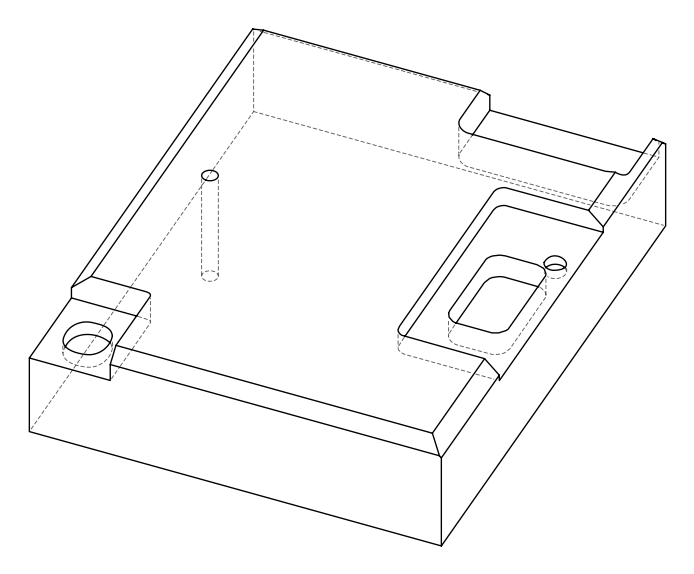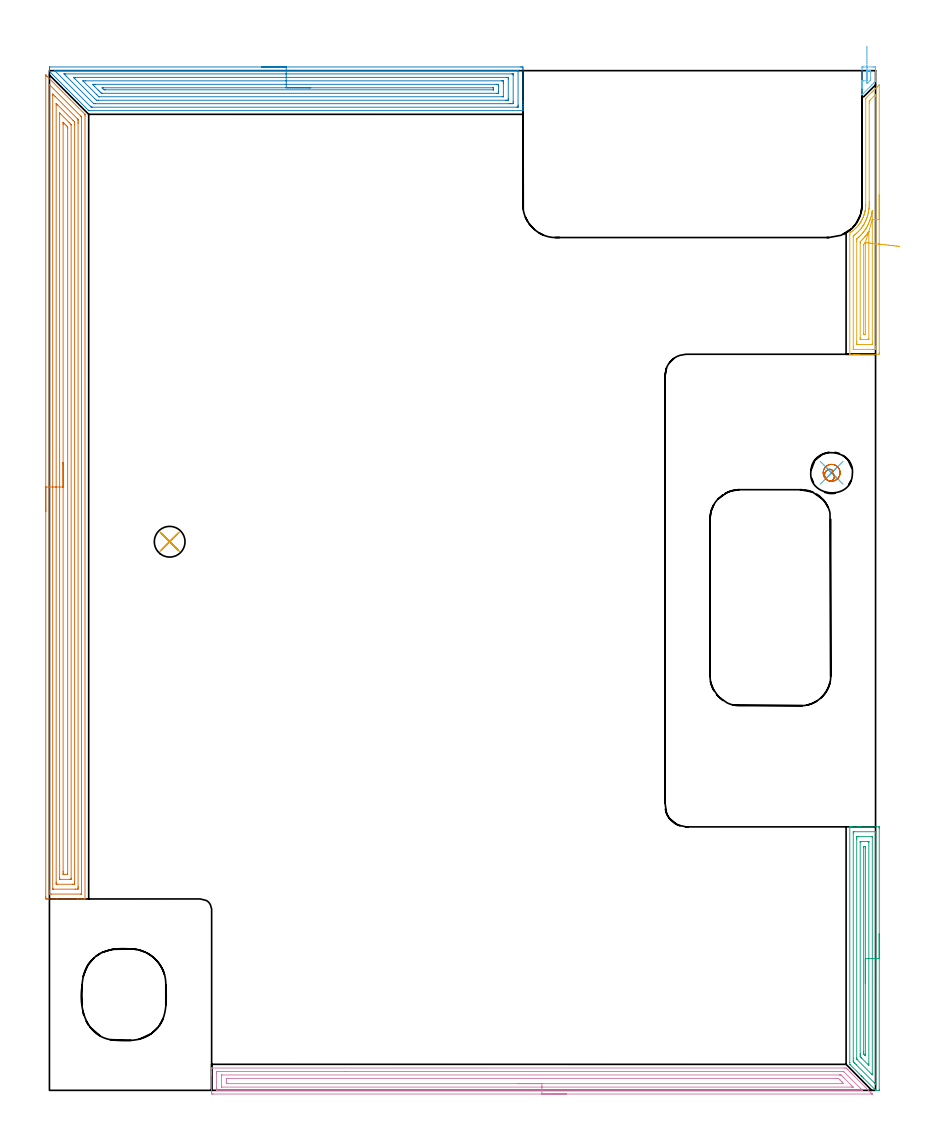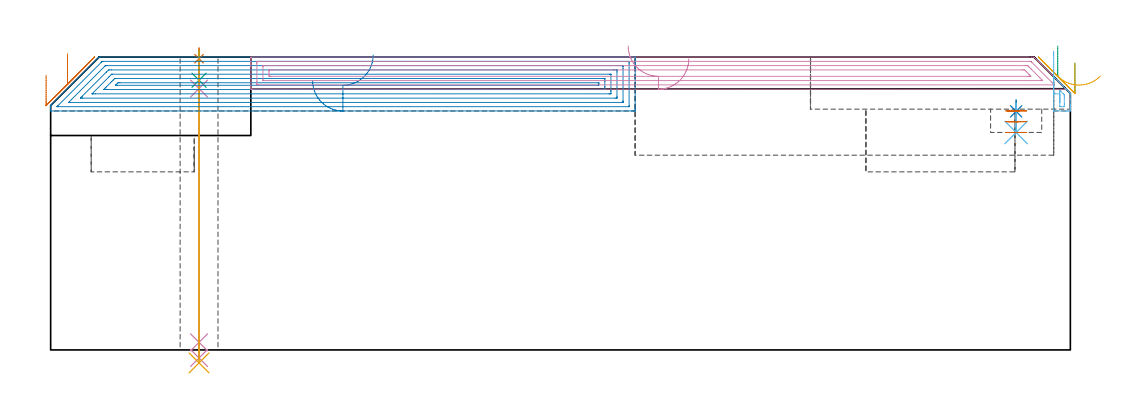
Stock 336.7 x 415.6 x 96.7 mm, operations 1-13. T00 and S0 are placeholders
(PLAN: 18 operations, 9 tool changes, 133.9 min)
(1 SPOT_DRILL | STEP1HOLE | NXT0321_9005460120000 | 0.03 min | 0 mm3)
(2 SPOT_DRILL_1 | STEP1POCKET | NXT0321_9005460120000 | 0.03 min | 1865 mm3)
(3 DRILL_BLIND_HOLE_INTO_CENTER | STEP1HOLE | NXT0301_022 | 0.04 min | 140 mm3)
(4 GUN_DRILL_THROUGH_HOLE | STEP1HOLE | UGT0307_001 | 0.46 min | 1729 mm3)
(5 SPADE_DRILL_TO_ENLARGE_THROUGH_HOLE | STEP1HOLE | UGT0306_003 | 0.41 min | 9962 mm3)
(6 DRILL_BLIND_HOLE_INTO_CENTER_1 | STEP1POCKET | NXT0301_128 | 0.04 min | 821 mm3)
(7 MILL_ROUGH_BLIND_HOLE_CONTOUR | STEP1POCKET | NXT0201_013 | Spiral | 0.44 min | 2892 mm3)
(8 AREA_MILL | FG_CHAMFER_SURFACE | UGT0205_001 | 10.65 min | 31770 mm3)
(9 AREA_MILL_1 | FG_CHAMFER_SURFACE_1 | UGT0205_001 | 4.31 min | 8203 mm3)
(10 AREA_MILL_2 | FG_CHAMFER_SURFACE_2 | UGT0205_001 | 8.7 min | 15072 mm3)
(11 AREA_MILL_3 | FG_CHAMFER_SURFACE_3 | UGT0205_001 | 3.24 min | 8718 mm3)
(12 AREA_MILL_4 | FG_CHAMFER_SURFACE_4 | UGT0205_001 | 0.36 min | 1175 mm3)
(13 AREA_MILL_5 | FG_CHAMFER_SURFACE_5 | UGT0205_001 | 16.04 min | 42573 mm3)
(14 MILL_CORNER_NOTCH_RECTANGULAR | CORNER_NOTCH_RECTANGULAR | NXT0201_009 | Follow Part, ap 2, ae 75% | 29.58 min | 132152 mm3)
(15 MILL_RECTANGULAR_POCKET | POCKET_RECTANGULAR_STRAIGHT | UGT0201_094 | Follow Part, ap 5, ae 75% | 0.71 min | 13075 mm3)
(16 MILL_RECTANGULAR_POCKET_1 | POCKET_RECTANGULAR_STRAIGHT_1 | UGT0201_094 | Follow Part, ap 5, ae 75% | 6.04 min | 159356 mm3)
(17 MILL_SLOT | SLOT_PARTIAL_RECTANGULAR | NXT0201_012 | Follow Part, ap 4, ae 75% | 25.39 min | 206567 mm3)
(18 MILL_SLOT_1 | SLOT_PARTIAL_RECTANGULAR_1 | NXT0201_012 | Follow Part, ap 4, ae 75% | 27.39 min | 298634 mm3)
(TOOL NXT0321_9005460120000 | NC Spot Drill, 142deg, 12mm, Carbide, Uncoated | D12 PA142 FL30 Z2)
(TOOL NXT0301_022 | Carbide Drill 5.1mm [860.1-0510-015A1-MM 2214] | D5.1 PA140 FL28 Z2)
(TOOL UGT0307_001 | Gun Drill 5 mm | D5 PA130 FL24 Z1)
(TOOL UGT0306_003 | Spade Drill 12.5mm | D12.5 PA132 FL10 Z2)
(TOOL NXT0301_128 | Carbide Drill 12mm [861.1-1200-036A1-GP GC34] | D12 PA150 FL37.4 Z2)
(TOOL NXT0201_013 | ENDMILL 10mm | D10 FL30 Z4)
(TOOL UGT0205_001 | Chamfer Mill 20 x 3 x 45 deg. | D20 FL50 Z2)
(TOOL NXT0201_009 | ENDMILL 8mm [2P460-0800-NA 1630] | D8 FL26 Z6)
(TOOL UGT0201_094 | End mill 20 mm | D20 FL38 Z4)
(TOOL NXT0201_012 | ENDMILL 16mm [2P460-1600-NA 1630] | D16 FL38 Z6)
(OP 1 SPOT_DRILL)
G17 G21 G94 G90
T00 M6
G54
G17 G0 G90 X49. Y223.6 S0 M3
G43 Z106.7 H0
G94 G81 G98 Z96.158 F250. R99.7
G80
M5
M2
(OP 2 SPOT_DRILL_1)
G17 G21 G94 G90
T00 M6
G54
G17 G0 G90 X318.8 Y251.7 S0 M3
G43 Z106.7 H0
G94 G81 G98 Z78.773 F250. R82.5
G80
M5
M2
(OP 3 DRILL_BLIND_HOLE_INTO_CENTER)
G17 G21 G94 G90
T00 M6
G54
G17 G0 G90 X49. Y223.6 S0 M3
G43 Z106.7 H1
G94 G81 G98 Z89.05 F250. R98.7
G80
M5
M2
(OP 4 GUN_DRILL_THROUGH_HOLE)
G17 G21 G94 G90
T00 M6
G54
G17 G0 G90 X49. Y223.6 M8
G43 Z106.7 H0
Z96.575
S716 M3
G94 G1 Z86.294 F125. M26
G4 X.084
Z2.5 F250.
G4 X.084
Z-2.666 F125.
G4 X.084
M5
M9
G0 Z96.575
Z106.7
M2
(OP 5 SPADE_DRILL_TO_ENLARGE_THROUGH_HOLE)
G17 G21 G94 G90
T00 M6
G54
G17 G0 G90 X49. Y223.6 S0 M3
G43 Z106.7 H0
G94 G73 G98 Z-4.283 F250. Q11.22 R98.7
G80
M5
M2
(OP 6 DRILL_BLIND_HOLE_INTO_CENTER_1)
G17 G21 G94 G90
T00 M6
G54
G17 G0 G90 X318.8 Y251.7 S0 M3
G43 Z106.7 H1
G94 G81 G98 Z71.8 F250. R81.5
G80
M5
M2
(OP 7 MILL_ROUGH_BLIND_HOLE_CONTOUR)
G17 G21 G94 G90
T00 M6
G54
G17 G0 G90 X318.8 Y251.7 S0 M3
G43 Z106.7 H0
Z78.933
G94 G3 X319.237 Y252.525 R0.528 F250.
X317.83 Y253.127 R1.419
X315.927 Y251.023 R2.282
X317.53 Y248.492 R2.545
X322.008 Y250.43 R3.45
X317.53 Y248.492 R-3.45
X319.769 Y249.461 R1.725
X318.8 Y251.7 R1.725
G0 Z75.367
G3 X319.237 Y252.525 R0.528
X317.83 Y253.127 R1.419
X315.927 Y251.023 R2.282
X317.53 Y248.492 R2.545
X322.008 Y250.43 R3.45
X317.53 Y248.492 R-3.45
X319.769 Y249.461 R1.725
X318.8 Y251.7 R1.725
G0 Z71.8
G3 X319.237 Y252.525 R0.528
X317.83 Y253.127 R1.419
X315.927 Y251.023 R2.282
X317.53 Y248.492 R2.545
X322.008 Y250.43 R3.45
X317.53 Y248.492 R-3.45
X319.769 Y249.461 R1.725
X318.8 Y251.7 R1.725
G0 Z106.7
M5
M2
(OP 8 AREA_MILL)
G17 G21 G94 G90
T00 M6
G54
G17 G0 G90 X86.5 Y417.1 S1061 M3
G43 Z106.7 H0
Z88.9
G94 G1 X86.538 Z88.028 F250.
X86.652 Z87.164
X86.841 Z86.312
X87.103 Z85.48
X87.437 Z84.674
X87.84 Z83.9
X88.309 Z83.164
X88.84 Z82.472
X89.429 Z81.829
X90.072 Z81.24
X90.764 Z80.709
X91.5 Z80.24
X92.274 Z79.837
X93.08 Z79.503
X93.912 Z79.241
X94.764 Z79.052
X95.628 Z78.938
X96.5 Z78.9
X191.9
X192.4 Y417.099 Z78.901
X192.894 Y417.094 Z78.903
X192.991 Y417.091 Z78.906
X192.996 Y416.604 Z79.393
X193. Y416.009 Z79.989
Y403.045 Z92.95
Y402.45 Z93.544
Y401.871 Z94.126
Y401.565 Z94.431
Y400.987 Z95.009
Y400.681 Z95.314
Y400.068 Z95.931
Y399.643 Z96.356
Y399.318 Z96.672
X192.992 Y399.302 Z96.688
X192.846 Y399.3 Z96.7
X16.212
X16.005 Y399.304 Z96.689
X15.974 Y399.329 Z96.666
X15.84 Y399.458 Z96.539
X7.056 Y408.244 Z87.756
X0.154 Y415.145 Z80.853
X0.027 Y415.277 Z80.721
X0.01 Y415.298 Z80.701
X0. Y415.583 Z80.416
Y415.992 Z80.007
Y416.604 Z79.391
Y416.91 Z79.087
X0.002 Y417.091 Z78.905
X0.154 Y417.1 Z78.9
X96.5
Y415.686 Z80.314
X190.836 Y415.685 Z80.315
X190.93 Y415.684 Z80.316
X190.975 Y415.681 Z80.319
X190.99 Y415.679 Z80.321
X190.992 Y415.665 Z80.335
X190.996 Y415.565 Z80.435
X191. Y415.338 Z80.662
X190.999 Y401.565 Z94.435
X190.998 Y401.186 Z94.814
X190.99 Y400.803 Z95.197
X190.982 Y400.721 Z95.279
X190.937 Y400.719 Z95.281
X190.83 Y400.716 Z95.284
X190.615 Y400.714 Z95.286
X190.582
X17.516 Y400.715 Z95.285
X17.088 Y400.721 Z95.279
X17.037 Y400.724 Z95.276
X16.951 Y400.806 Z95.194
X16.82 Y400.933 Z95.067
X16.658 Y401.092 Z94.908
X2.385 Y415.365 Z80.635
X2.182 Y415.571 Z80.429
X2.107 Y415.652 Z80.348
X2.084 Y415.678 Z80.322
X2.109 Y415.68 Z80.32
X2.2 Y415.683 Z80.317
X2.385 Y415.686 Z80.314
X2.419
X96.5
Y414.272 Z81.728
X188.507 Y414.271 Z81.729
X188.831
X188.939 Y414.269 Z81.731
X188.977 Y414.266 Z81.734
X188.99 Y414.264 Z81.736
X188.993 Y414.229 Z81.771
X188.997 Y414.117 Z81.883
X188.999 Y413.95 Z82.05
X189. Y413.783 Z82.217
Y403.167 Z92.833
X188.997 Y402.45 Z93.55
X188.995 Y402.288 Z93.712
X188.984 Y402.135 Z93.865
X188.831 Y402.134 Z93.866
X188.262 Y402.13 Z93.87
X187.939 Y402.129 Z93.871
X187.371 Y402.128 Z93.872
X18.766 Y402.129 Z93.871
X18.442 Y402.13 Z93.87
X18.119 Y402.134 Z93.866
X18.079 Y402.136 Z93.864
X18.058 Y402.152 Z93.848
X18.011 Y402.193 Z93.807
X17.922 Y402.278 Z93.722
X6.845 Y413.354 Z82.646
X6.251 Y413.95 Z82.05
X5.953 Y414.252 Z81.748
X5.949 Y414.266 Z81.734
X5.953 Y414.267 Z81.733
X6.522 Y414.271 Z81.729
X96.5 Y414.272 Z81.728
Y412.857 Z83.143
X186.365
X186.902 Y412.853 Z83.147
X186.959 Y412.851 Z83.149
X186.99 Y412.847 Z83.153
X186.992 Y412.805 Z83.195
X186.996 Y412.613 Z83.387
X187. Y412.228 Z83.772
Y404.219 Z91.781
X186.994 Y403.8 Z92.2
X186.99 Y403.591 Z92.409
X186.985 Y403.549 Z92.451
X186.934 Y403.547 Z92.453
X186.835 Y403.545 Z92.455
X186.155 Y403.543 Z92.457
X185.945
X20.016
X19.334 Y403.548 Z92.452
X19.117 Y403.55 Z92.45
X18.442 Y404.206 Z91.794
X18.429 Y404.219 Z91.781
X10.413 Y412.235 Z83.765
X10.039 Y412.612 Z83.388
X9.857 Y412.798 Z83.202
X9.815 Y412.845 Z83.155
X9.812 Y412.852 Z83.148
X9.821 Y412.853 Z83.147
X9.879 Y412.855 Z83.145
X10.413 Y412.857 Z83.143
X10.623
X96.5
Y411.443 Z84.557
X184.371
X184.519 Y411.442 Z84.558
X184.815 Y411.437 Z84.563
X184.99 Y411.433 Z84.567
X184.994 Y411.385 Z84.615
X184.996 Y411.296 Z84.704
X185. Y410.672 Z85.328
Y410.412 Z85.588
X184.999 Y405.026 Z90.974
X184.998 Y404.987 Z91.013
X184.994 Y404.969 Z91.031
X184.992 Y404.964 Z91.036
X184.963 Y404.963 Z91.037
X184.667 Y404.958 Z91.042
X184.519 Y404.957 Z91.043
X20.374 Y404.958 Z91.042
X20.226 Y404.96 Z91.04
X20.178 Y404.963 Z91.037
X20.145 Y404.967 Z91.033
X20.117 Y404.992 Z91.008
X19.999 Y405.104 Z90.896
X19.334 Y405.764 Z90.236
X19.11 Y405.988 Z90.012
X13.802 Y411.296 Z84.704
X13.744 Y411.356 Z84.644
X13.7 Y411.405 Z84.595
X13.678 Y411.432 Z84.568
X13.689 Y411.436 Z84.564
X13.836 Y411.44 Z84.56
X13.982 Y411.442 Z84.558
X14.726 Y411.443 Z84.557
X96.5
Y410.029 Z85.971
X182.081
X182.587 Y410.027 Z85.973
X182.979 Y410.023 Z85.977
X182.99 Y410.02 Z85.98
X182.996 Y410.005 Z85.995
X182.999 Y409.527 Z86.473
X183. Y409.117 Z86.883
Y407.348 Z88.652
X182.999 Y406.873 Z89.127
X182.998 Y406.465 Z89.535
X182.992 Y406.405 Z89.595
X182.988 Y406.378 Z89.622
X182.965 Y406.376 Z89.624
X182.84 Y406.374 Z89.626
X182.587 Y406.372 Z89.628
X182.201 Y406.371 Z89.629
X21.624 Y406.372 Z89.628
X21.372 Y406.373 Z89.627
X21.246 Y406.376 Z89.624
X21.187 Y406.378 Z89.622
X21.119 Y406.438 Z89.562
X20.677 Y406.873 Z89.127
X20.226 Y407.321 Z88.679
X19.79 Y407.758 Z88.242
X18.442 Y409.105 Z86.895
X18.021 Y409.527 Z86.473
X17.55 Y410.002 Z85.998
X17.538 Y410.02 Z85.98
X17.55 Y410.022 Z85.978
X17.938 Y410.027 Z85.973
X18.442 Y410.028 Z85.972
X18.828 Y410.029 Z85.971
X96.5
Y408.615 Z87.385
X180.802 Y408.614 Z87.386
X180.831
X180.989 Y408.608 Z87.392
X180.997 Y408.559 Z87.441
X180.998 Y408.543 Z87.457
X181. Y408.447 Z87.553
X180.999 Y408.102 Z87.898
X180.998 Y408.004 Z87.996
X180.991 Y407.809 Z88.191
X180.989 Y407.791 Z88.209
X180.984 Y407.789 Z88.211
X180.959 Y407.787 Z88.213
X180.907 Y407.786 Z88.214
X180.802 Y407.785 Z88.215
X22.875
X22.434 Y407.79 Z88.21
X22.227 Y407.792 Z88.208
X22.011 Y407.997 Z88.003
X21.51 Y408.5 Z87.5
X21.413 Y408.608 Z87.392
X22.038 Y408.615 Z87.385
X96.5
X97.372 Z87.423
X98.237 Z87.537
X99.088 Z87.726
X99.92 Z87.988
X100.726 Z88.322
X101.5 Z88.725
X102.236 Z89.194
X102.928 Z89.725
X103.571 Z90.314
X104.16 Z90.957
X104.692 Z91.65
X105.16 Z92.385
X105.563 Z93.159
X105.897 Z93.965
X106.159 Z94.797
X106.348 Z95.649
X106.462 Z96.514
X106.5 Z97.385
G0 Z106.7
M5
M2
(OP 9 AREA_MILL_1)
G17 G21 G94 G90
T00 M6
G54
G17 G0 G90 X338.2 Y63.7 S1061 M3
G43 Z106.7 H0
Z94.7
G94 G1 Y63.662 Z93.828 F250.
Y63.548 Z92.964
Y63.359 Z92.112
Y63.097 Z91.28
Y62.763 Z90.474
Y62.36 Z89.7
Y61.892 Z88.964
Y61.36 Z88.272
Y60.771 Z87.629
Y60.128 Z87.04
Y59.436 Z86.508
Y58.7 Z86.04
Y57.926 Z85.637
Y57.12 Z85.303
Y56.288 Z85.041
Y55.436 Z84.852
Y54.572 Z84.738
Y53.7 Z84.7
Y0.158
X338.195 Y0.017 Z84.704
X338.194 Y0.01 Z84.705
X338.127 Y0. Z84.772
X336.926 Z85.974
X336.801 Y0.008 Z86.099
X336.791 Y0.009 Z86.109
X336.756 Y0.044 Z86.144
X336.563 Y0.235 Z86.333
X336.195 Y0.604 Z86.704
X331.792 Y5.007 Z91.107
X331.182 Y5.617 Z91.715
X331.139 Y5.661 Z91.76
X330.939 Y5.861 Z91.96
X330.891 Y5.908 Z92.006
X330.841 Y5.958 Z92.057
X326.354 Y10.447 Z96.546
X326.203 Y10.605 Z96.689
X326.2 Y11.312 Z96.7
Y107.242
X326.202 Y107.39 Z96.688
X326.313 Y107.397 Z96.579
X326.432 Y107.4 Z96.467
X326.782 Z96.117
X327.401 Z95.494
X329.455 Z93.442
X330.018 Z92.876
X330.609 Z92.286
X337.872 Z85.025
X338.158 Y107.396 Z84.739
X338.192 Y107.39 Z84.705
X338.199 Y107.354 Z84.699
X338.2 Y106.796 Z84.7
Y53.7
X336.786 Z86.114
X336.785 Y2.608 Z86.115
X336.784 Y2.511 Z86.116
X336.783 Y2.485 Z86.117
X336.782 Y2.483 Z86.118
X336.744 Y2.517 Z86.156
X336.565 Y2.689 Z86.335
X336.279 Y2.971 Z86.621
X336.127 Y3.123 Z86.773
X328.829 Y10.42 Z94.071
X328.273 Y10.979 Z94.627
X327.945 Y11.313 Z94.955
X327.621 Y11.655 Z95.279
X327.617 Y11.984 Z95.283
X327.614 Y13.097 Z95.286
X327.615 Y104.792 Z95.285
X327.616 Y105.011 Z95.284
X327.62 Y105.347 Z95.28
X327.621 Y105.381 Z95.279
X327.665 Y105.39 Z95.235
X327.766 Y105.395 Z95.134
X327.894 Y105.399 Z95.006
X336.619 Y105.4 Z86.281
X336.745 Y105.398 Z86.155
X336.771 Y105.395 Z86.129
X336.778 Y105.39 Z86.122
X336.781 Y105.384 Z86.119
X336.784 Y105.355 Z86.116
X336.785 Y105.23 Z86.115
X336.786 Y53.7 Z86.114
X335.372 Z87.528
X335.371 Y6.731 Z87.529
X335.369 Y6.611 Z87.531
X335.365 Y6.372 Z87.535
X335.36 Y6.349 Z87.54
X335.347 Y6.359 Z87.553
X335.312 Y6.39 Z87.588
X335.254 Y6.446 Z87.646
X329.146 Y12.554 Z93.754
X329.08 Y12.622 Z93.82
X329.049 Y12.658 Z93.851
X329.036 Y12.675 Z93.864
X329.034 Y12.738 Z93.866
X329.03 Y12.977 Z93.87
X329.029 Y13.097 Z93.871
X329.028 Y13.217 Z93.872
Y102.454
X329.031 Y103.226 Z93.869
X329.033 Y103.342 Z93.867
X329.035 Y103.379 Z93.865
X329.062 Y103.39 Z93.838
X329.146 Y103.392 Z93.754
X329.849 Y103.4 Z93.051
X335.254 Y103.399 Z87.646
X335.311 Y103.398 Z87.589
X335.355 Y103.393 Z87.545
X335.364 Y103.39 Z87.536
X335.367 Y103.379 Z87.533
X335.369 Y103.346 Z87.531
X335.371 Y103.226 Z87.529
X335.372 Y103.106 Z87.528
Y53.7
X333.957 Z88.943
Y10.855
X333.953 Y10.42 Z88.947
X333.95 Y10.233 Z88.95
X333.945 Y10.215 Z88.955
X333.879 Y10.277 Z89.021
X333.729 Y10.42 Z89.171
X331.051 Y13.097 Z91.849
X330.891 Y13.26 Z92.009
X330.533 Y13.627 Z92.367
X330.45 Y13.72 Z92.45
X330.446 Y13.837 Z92.454
X330.444 Y13.99 Z92.456
X330.443 Y14.448 Z92.457
Y14.882
Y101.161
X330.446 Y101.283 Z92.454
X330.45 Y101.362 Z92.45
X330.455 Y101.39 Z92.445
X330.476 Y101.392 Z92.424
X330.891 Y101.4 Z92.009
X330.932 Z91.968
X333.509 Z89.391
X333.55 Z89.35
X333.913 Y101.391 Z88.987
X333.951 Y101.389 Z88.949
X333.954 Y101.36 Z88.946
X333.956 Y101.316 Z88.944
X333.957 Y101.273 Z88.943
Y100.983
Y53.7
X332.543 Z90.357
Y14.882
X332.537 Y14.181 Z90.363
X332.536 Y14.092 Z90.364
X332.185 Y14.425 Z90.715
X331.864 Y14.779 Z91.036
X331.86 Y14.882 Z91.04
X331.859 Y14.977 Z91.041
X331.857 Y15.679 Z91.043
Y15.774
Y99.115
X331.859 Y99.291 Z91.041
X331.862 Y99.377 Z91.038
X331.864 Y99.391 Z91.036
X331.87 Y99.394 Z91.03
X331.889 Y99.397 Z91.011
X332.015 Y99.399 Z90.885
X332.462 Y99.394 Z90.438
X332.511 Y99.391 Z90.389
X332.536 Y99.387 Z90.364
X332.538 Y99.354 Z90.362
X332.541 Y99.189 Z90.359
X332.543 Y98.86 Z90.357
Y98.764
Y53.7
Y52.828 Z90.395
Y51.964 Z90.509
Y51.112 Z90.698
Y50.28 Z90.96
Y49.474 Z91.294
Y48.7 Z91.697
Y47.964 Z92.165
Y47.272 Z92.696
Y46.629 Z93.286
Y46.04 Z93.929
Y45.508 Z94.621
Y45.04 Z95.357
Y44.637 Z96.131
Y44.303 Z96.937
Y44.041 Z97.769
Y43.852 Z98.62
Y43.738 Z99.485
Y43.7 Z100.357
G0 Z106.7
M5
M2
(OP 10 AREA_MILL_2)
G17 G21 G94 G90
T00 M6
G54
G17 G0 G90 X210.7 Y-1.5 S1061 M3
G43 Z106.7 H0
Z96.1
G94 G1 X210.662 Z95.228 F250.
X210.548 Z94.364
X210.359 Z93.512
X210.097 Z92.68
X209.763 Z91.874
X209.36 Z91.1
X208.892 Z90.364
X208.36 Z89.672
X207.771 Z89.029
X207.128 Z88.44
X206.436 Z87.909
X205.7 Z87.44
X204.926 Z87.037
X204.12 Z86.703
X203.288 Z86.441
X202.436 Z86.252
X201.572 Z86.138
X200.7 Z86.1
X66.716 Y-1.499 Z86.101
X66.264 Y-1.495 Z86.103
X66.11 Y-1.492 Z86.106
X66.105 Y-1.048 Z86.549
X66.1 Y-0.44 Z87.157
Y6.004 Z93.598
Y6.55 Z94.147
Y6.885 Z94.481
Y7.432 Z95.028
Y7.767 Z95.362
Y8.757 Z96.356
X66.107 Y9.096 Z96.687
Y9.097 Z96.688
X66.27 Y9.1 Z96.7
X323.965
X324.699 Y9.102 Z96.697
X324.7 Y9.101 Z96.696
X325.005 Y8.796 Z96.394
X325.154 Y8.648 Z96.243
X325.305 Y8.496 Z96.094
X325.44 Y8.361 Z95.959
X325.595 Y8.207 Z95.802
X326.082 Y7.718 Z95.318
X326.347 Y7.454 Z95.052
X326.476 Y7.326 Z94.922
X326.837 Y6.963 Z94.563
X334.85 Y-1.048 Z86.549
X335.259 Y-1.458 Z86.141
X335.279 Y-1.479 Z86.12
X335.287 Y-1.489 Z86.111
X335.288 Y-1.493 Z86.106
X335.285 Y-1.497 Z86.102
X335.279 Y-1.5 Z86.1
X200.7
Y-0.086 Z87.514
X68.503 Y-0.085 Z87.515
X68.42
X68.134 Y-0.079 Z87.521
X68.11 Y0.014 Z87.614
X68.103 Y0.228 Z87.828
X68.101 Y0.715 Z88.315
X68.1 Y1.112 Z88.712
X68.101 Y6.885 Z94.485
X68.102 Y7.28 Z94.88
X68.11 Y7.673 Z95.273
X68.503 Y7.683 Z95.283
X68.586 Y7.685 Z95.285
X120.561 Y7.686 Z95.286
X323.154 Y7.685 Z95.285
X323.559 Y7.681 Z95.281
X323.656 Y7.679 Z95.279
X323.79 Y7.552 Z95.152
X323.965 Y7.384 Z94.984
X330.635 Y0.715 Z88.315
X331.111 Y0.236 Z87.836
X331.326 Y0.012 Z87.612
X331.393 Y-0.079 Z87.521
X331.111 Y-0.084 Z87.516
X331.028 Y-0.085 Z87.515
X200.7 Y-0.086 Z87.514
Y1.328 Z88.928
X70.289 Y1.329 Z88.929
X70.199 Y1.33 Z88.93
X70.128 Y1.333 Z88.933
X70.113 Y1.335 Z88.935
X70.109 Y1.357 Z88.957
X70.105 Y1.41 Z89.01
X70.101 Y1.596 Z89.196
Y6.004 Z93.604
X70.102 Y6.188 Z93.788
X70.109 Y6.252 Z93.852
X70.112 Y6.265 Z93.865
X70.121 Y6.267 Z93.867
X70.154 Y6.269 Z93.869
X70.289 Y6.271 Z93.871
X321.908
X322.179 Y6.27 Z93.87
X322.45 Y6.267 Z93.867
X322.625 Y6.264 Z93.864
X322.714 Y6.179 Z93.779
X322.895 Y6.004 Z93.604
X323.072 Y5.829 Z93.429
X323.779 Y5.122 Z92.722
X326.645 Y2.256 Z89.856
X327.302 Y1.596 Z89.196
X327.538 Y1.355 Z88.955
X327.547 Y1.335 Z88.935
X327.538 Y1.334 Z88.934
X326.915 Y1.329 Z88.929
X200.7 Y1.328 Z88.928
Y2.743 Z90.343
X72.969
X72.699 Y2.744 Z90.344
X72.229 Y2.748 Z90.348
X72.127 Y2.75 Z90.35
X72.11 Y2.928 Z90.528
X72.1 Y3.335 Z90.935
Y3.359 Z90.959
Y4.217 Z91.817
X72.101 Y4.669 Z92.269
X72.103 Y4.777 Z92.377
X72.107 Y4.83 Z92.43
X72.11 Y4.85 Z92.45
X72.137 Y4.851 Z92.451
X72.347 Y4.855 Z92.455
X72.969 Y4.857 Z92.457
X73.237
X320.661 Y4.856 Z92.456
X321.285 Y4.853 Z92.453
X321.561 Y4.85 Z92.45
X322.179 Y4.272 Z91.872
X322.21 Y4.241 Z91.841
X323.072 Y3.38 Z90.98
X323.092 Y3.359 Z90.959
X323.689 Y2.75 Z90.35
X323.072 Y2.745 Z90.345
X322.803 Y2.743 Z90.343
X200.7
X199.828 Z90.381
X198.964 Z90.495
X198.112 Z90.683
X197.28 Z90.946
X196.474 Z91.28
X195.7 Z91.682
X194.964 Z92.151
X194.272 Z92.682
X193.629 Z93.272
X193.04 Z93.915
X192.508 Z94.607
X192.04 Z95.343
X191.637 Z96.116
X191.303 Z96.922
X191.041 Z97.754
X190.852 Z98.606
X190.738 Z99.471
X190.7 Z100.343
G0 Z106.7
M5
M2
(OP 11 AREA_MILL_3)
G17 G21 G94 G90
T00 M6
G54
G17 G0 G90 X338.2 Y364.9 S1061 M3
G43 Z106.7 H0
Z94.7
G94 G1 Y364.862 Z93.828 F250.
Y364.748 Z92.964
Y364.559 Z92.112
Y364.297 Z91.28
Y363.963 Z90.474
Y363.56 Z89.7
Y363.092 Z88.964
Y362.561 Z88.272
Y361.971 Z87.629
Y361.328 Z87.04
Y360.636 Z86.508
Y359.9 Z86.04
Y359.126 Z85.637
Y358.32 Z85.303
Y357.488 Z85.041
Y356.637 Z84.852
Y355.772 Z84.738
Y354.9 Z84.7
Y300.578
X338.198 Y300.246 Z84.701
X338.193 Y300.01 Z84.704
X337.872 Y300. Z85.025
X330.018 Z92.876
X329.407 Z93.491
X329.146 Z93.751
X328.534 Z94.363
X328.273 Z94.623
X327.751 Z95.148
X326.396 Z96.503
X326.298 Z96.594
X326.248 Z96.643
X326.203 Y300.01 Z96.688
X326.2 Y300.133 Z96.7
Y348.667
X326.207 Y349.514 Z96.693
X326.528 Y349.731 Z96.369
X326.71 Y349.854 Z96.189
X326.782 Y349.902 Z96.117
X326.964 Y350.027 Z95.932
X327.142 Y350.146 Z95.757
X327.561 Y350.454 Z95.336
X328.032 Y350.844 Z94.868
X328.583 Y351.343 Z94.315
X328.709 Y351.471 Z94.186
X328.92 Y351.682 Z93.978
X329.437 Y352.243 Z93.462
X329.81 Y352.695 Z93.088
X330.132 Y353.122 Z92.763
X330.261 Y353.304 Z92.638
X330.309 Y353.375 Z92.589
X330.423 Y353.538 Z92.476
X330.699 Y353.961 Z92.199
X330.728 Y354.01 Z92.17
X330.972 Y354.455 Z91.923
X331.167 Y354.806 Z91.731
X331.218 Y354.9 Z91.68
X331.325 Y355.12 Z91.573
X331.434 Y355.345 Z91.462
X331.589 Y355.662 Z91.31
X331.641 Y355.789 Z91.258
X331.807 Y356.236 Z91.088
X331.866 Y356.393 Z91.029
X331.973 Y356.678 Z90.921
X332.044 Y356.887 Z90.855
X332.055 Y356.92 Z90.845
X332.118 Y357.122 Z90.775
X332.119 Y357.126 Z90.774
X332.2 Y357.406 Z90.695
X332.246 Y357.568 Z90.648
X332.345 Y357.962 Z90.553
X332.358 Y358.011 Z90.541
X332.385 Y358.138 Z90.514
X332.453 Y358.457 Z90.444
X332.477 Y358.583 Z90.42
X332.563 Y359.166 Z90.335
X332.589 Y359.346 Z90.309
X332.639 Y359.79 Z90.26
X332.662 Y360.127 Z90.232
X332.669 Y360.235 Z90.222
X332.671 Y360.294 Z90.218
X332.672 Y360.319 Z90.216
X332.69 Y360.68 Z90.207
X332.698 Y361.147 Z90.2
X332.7 Y403.879
X332.706 Y404.302 Z90.192
X332.776 Y404.376 Z90.122
X335.254 Y406.856 Z87.642
X335.394 Y406.995 Z87.504
X335.547 Y407.149 Z87.35
X335.691 Y407.293 Z87.205
X335.84 Y407.441 Z87.058
X335.975 Y407.576 Z86.922
X336.127 Y407.729 Z86.768
X336.285 Y407.886 Z86.613
X336.403 Y408.004 Z86.495
X336.563 Y408.166 Z86.332
X337.088 Y408.688 Z85.812
X337.324 Y408.925 Z85.574
X337.436 Y409.038 Z85.46
X337.872 Y409.473 Z85.027
X338.016 Y409.617 Z84.883
X338.193 Y409.782 Z84.705
X338.197 Y409.74 Z84.703
X338.2 Y409.592 Z84.7
Y354.9
X336.786 Z86.114
Y303.25
X336.785 Y302.579 Z86.115
X336.783 Y302.359 Z86.117
X336.779 Y302.033 Z86.121
X336.47 Y302.009 Z86.43
X336.127 Y302.004 Z86.773
X335.606 Y302. Z87.294
X327.752 Y302.001 Z95.148
X327.65 Y302.005 Z95.25
X327.632 Y302.008 Z95.268
X327.621 Y302.013 Z95.279
X327.62 Y302.033 Z95.28
X327.616 Y302.14 Z95.284
X327.615 Y302.359 Z95.285
X327.614 Y303.032 Z95.286
X327.615 Y347.776 Z95.285
X327.617 Y348.112 Z95.283
X327.619 Y348.196 Z95.281
X327.621 Y348.233 Z95.279
X327.641 Y348.255 Z95.259
X327.734 Y348.326 Z95.166
X328.196 Y348.666 Z94.704
X328.24 Y348.7 Z94.66
X328.273 Y348.727 Z94.627
X328.716 Y349.105 Z94.184
X329.146 Y349.481 Z93.754
X329.229 Y349.557 Z93.671
X329.63 Y349.953 Z93.27
X330.018 Y350.354 Z92.882
X330.063 Y350.402 Z92.837
X330.105 Y350.447 Z92.795
X330.472 Y350.876 Z92.428
X330.871 Y351.358 Z92.029
X330.891 Y351.386 Z92.009
X331.239 Y351.873 Z91.661
X331.49 Y352.229 Z91.41
X331.56 Y352.332 Z91.34
X331.6 Y352.395 Z91.3
X331.764 Y352.657 Z91.136
X331.932 Y352.947 Z90.968
X332.028 Y353.119 Z90.872
X332.243 Y353.52 Z90.657
X332.501 Y354.01 Z90.399
X332.529 Y354.064 Z90.371
X332.547 Y354.101 Z90.353
X332.636 Y354.29 Z90.264
X332.825 Y354.708 Z90.075
X332.902 Y354.9 Z89.998
X333.072 Y355.346 Z89.828
X333.238 Y355.791 Z89.662
X333.279 Y355.908 Z89.621
X333.308 Y355.996 Z89.592
X333.509 Y356.64 Z89.391
X333.518 Y356.672 Z89.382
X333.52 Y356.681 Z89.38
X333.693 Y357.383 Z89.207
X333.735 Y357.572 Z89.165
X333.847 Y358.117 Z89.053
X333.899 Y358.462 Z89.001
X333.961 Y358.892 Z88.939
X334.018 Y359.353 Z88.882
X334.037 Y359.529 Z88.863
X334.05 Y359.691 Z88.85
X334.084 Y360.243 Z88.816
X334.096 Y360.535 Z88.804
X334.108 Y361.134 Z88.792
X334.111 Y361.41 Z88.789
X334.113 Y362.024 Z88.787
Y362.298
X334.115 Y402.37 Z88.785
X334.118 Y402.988 Z88.782
X334.12 Y403.255 Z88.78
X334.382 Y403.527 Z88.518
X334.554 Y403.703 Z88.346
X334.728 Y403.879 Z88.172
X336.509 Y405.66 Z86.391
X336.597 Y405.745 Z86.303
X336.762 Y405.902 Z86.138
X336.779 Y405.916 Z86.121
X336.781 Y405.882 Z86.119
X336.784 Y405.66 Z86.116
X336.785 Y405.454 Z86.115
X336.786 Y404.987 Z86.114
Y354.9
X335.372 Z87.528
Y304.911
X335.37 Y304.14 Z87.53
X335.367 Y304.025 Z87.533
X335.365 Y304.012 Z87.535
X335.356 Y304.008 Z87.544
X335.323 Y304.004 Z87.577
X335.254 Y304.001 Z87.646
X330.018 Y304. Z92.882
X329.28 Y304.004 Z93.62
X329.146 Y304.01 Z93.754
X329.035 Y304.03 Z93.865
X329.032 Y304.14 Z93.868
X329.03 Y304.259 Z93.87
X329.029 Y305.031 Z93.871
X329.028 Y305.151 Z93.872
X329.029 Y346.114 Z93.871
X329.033 Y346.885 Z93.867
X329.035 Y346.999 Z93.865
X329.04 Y347.032 Z93.86
X329.063 Y347.054 Z93.837
X329.146 Y347.129 Z93.754
X329.488 Y347.427 Z93.412
X329.888 Y347.776 Z93.012
X329.957 Y347.839 Z92.943
X330.018 Y347.897 Z92.882
X330.401 Y348.276 Z92.499
X330.785 Y348.666 Z92.115
X330.837 Y348.722 Z92.063
X330.891 Y348.781 Z92.009
X331.248 Y349.192 Z91.652
X331.561 Y349.557 Z91.339
X331.653 Y349.67 Z91.247
X331.764 Y349.812 Z91.136
X332.033 Y350.172 Z90.867
X332.235 Y350.447 Z90.665
X332.401 Y350.688 Z90.499
X332.636 Y351.035 Z90.264
X332.754 Y351.218 Z90.146
X332.828 Y351.338 Z90.072
X333.078 Y351.778 Z89.822
X333.33 Y352.229 Z89.57
X333.393 Y352.346 Z89.507
X333.509 Y352.568 Z89.391
X333.691 Y352.934 Z89.209
X333.78 Y353.119 Z89.12
X333.973 Y353.536 Z88.927
X334.17 Y354.01 Z88.73
X334.231 Y354.164 Z88.669
X334.382 Y354.559 Z88.518
X334.472 Y354.808 Z88.428
X334.504 Y354.9 Z88.396
X334.687 Y355.479 Z88.213
X334.782 Y355.791 Z88.118
X334.886 Y356.167 Z88.014
X335.018 Y356.681 Z87.882
X335.063 Y356.876 Z87.837
X335.213 Y357.572 Z87.687
X335.22 Y357.606 Z87.68
X335.254 Y357.815 Z87.646
X335.339 Y358.376 Z87.561
X335.353 Y358.462 Z87.547
X335.357 Y358.479 Z87.543
X335.365 Y358.462 Z87.535
X335.37 Y358.362 Z87.53
X335.371 Y358.343 Z87.529
X335.372 Y354.9 Z87.528
X333.952 Y350.083 Z88.948
X333.955 Y350.058 Z88.945
X333.956 Y350.037 Z88.944
X333.957 Y349.99 Z88.943
Y349.557
Y306.355
X333.955 Y306.202 Z88.945
X333.952 Y306.08 Z88.948
X333.95 Y306.01 Z88.95
X333.432 Y306. Z89.468
X330.813 Y306.001 Z92.087
X330.506 Y306.01 Z92.394
X330.449 Y306.022 Z92.451
X330.446 Y306.063 Z92.454
X330.445 Y306.108 Z92.455
X330.443 Y306.379 Z92.457
Y306.812
Y345.104
X330.444 Y345.56 Z92.456
X330.447 Y345.778 Z92.453
X330.45 Y345.882 Z92.45
X330.555 Y345.995 Z92.345
X330.891 Y346.322 Z92.009
X331.172 Y346.598 Z91.728
X331.459 Y346.885 Z91.441
X331.609 Y347.043 Z91.291
X331.764 Y347.211 Z91.136
X332.027 Y347.507 Z90.873
X332.261 Y347.776 Z90.639
X332.433 Y347.983 Z90.467
X332.636 Y348.234 Z90.264
X332.823 Y348.475 Z90.077
X332.968 Y348.666 Z89.932
X333.197 Y348.985 Z89.703
X333.509 Y349.428 Z89.391
X333.561 Y349.504 Z89.339
X333.596 Y349.557 Z89.304
X333.72 Y349.745 Z89.18
X333.913 Y350.035 Z88.987
X333.94 Y350.073 Z88.96
X333.952 Y350.083 Z88.948
X332.536 Y345.512 Z90.364
X332.538 Y345.506 Z90.362
X332.541 Y345.405 Z90.359
X332.543 Y345.2 Z90.357
Y345.104
Y308.165
X332.541 Y308.074 Z90.359
X332.539 Y308.029 Z90.361
X332.537 Y308.014 Z90.363
X332.512 Y308.01 Z90.388
X332.341 Y308.004 Z90.559
X331.948 Y308.01 Z90.952
X331.864 Y308.024 Z91.036
X331.857 Y308.593 Z91.043
X331.858 Y344.291 Z91.042
X331.863 Y344.65 Z91.037
X331.867 Y344.823 Z91.033
X332.384 Y345.362 Z90.516
X332.518 Y345.501 Z90.382
X332.533 Y345.513 Z90.367
X332.536 Y345.512 Z90.364
X333.177 Y345.442 Z89.777
X333.866 Y345.366 Z89.248
X334.599 Y345.285 Z88.781
X335.37 Y345.2 Z88.381
X336.172 Y345.112 Z88.049
X336.999 Y345.021 Z87.79
X337.847 Y344.928 Z87.603
X338.707 Y344.833 Z87.492
X339.573 Y344.737 Z87.457
X340.439 Y344.642 Z87.497
X341.299 Y344.547 Z87.614
X342.145 Y344.454 Z87.805
X342.971 Y344.363 Z88.07
X343.771 Y344.275 Z88.406
X344.539 Y344.191 Z88.811
X345.269 Y344.11 Z89.282
X345.955 Y344.035 Z89.816
X346.593 Y343.964 Z90.407
G0 Z106.7
M5
M2
(OP 12 AREA_MILL_4)
G17 G21 G94 G90
T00 M6
G54
G17 G0 G90 X331.2 Y411.44 S1061 M3
G43 Z106.7 H0
Z98.689
G94 G1 Y410.851 Z98.046 F250.
Y410.32 Z97.354
Y409.852 Z96.618
Y409.449 Z95.843
Y409.116 Z95.037
Y408.854 Z94.205
Y408.666 Z93.353
Y408.552 Z92.488
Y408.515 Z91.617
Y408.553 Z90.745
Y408.667 Z89.88
Y408.857 Z89.029
Y409.12 Z88.197
Y409.454 Z87.391
Y409.857 Z86.618
Y410.326 Z85.882
Y410.858 Z85.19
Y411.447 Z84.547
Y416.712 Z79.285
X331.204 Y417.067 Z78.929
X331.21 Y417.092 Z78.904
X331.236 Y417.098 Z78.898
X331.732 Y417.1 Z78.9
X335.281
X335.775
X336.168 Y417.099 Z78.901
X336.555 Y417.094 Z78.903
X336.69 Y417.09 Z78.905
X336.7 Y416.712 Z79.283
Y416.361 Z79.634
Y415.835 Z80.159
Y415.132 Z80.865
Y414.958 Z81.04
Y413.204 Z82.792
Y411.45 Z84.549
X336.698 Y411.359 Z84.64
X336.69 Y411.302 Z84.696
X336.571 Y411.171 Z84.828
X336.168 Y410.768 Z85.231
X335.975 Y410.573 Z85.423
X335.415 Y410.015 Z85.985
X335.281 Y409.88 Z86.118
X335.098 Y409.696 Z86.3
X334.567 Y409.167 Z86.833
X334.221 Y408.819 Z87.177
X331.732 Y406.33 Z89.666
X331.59 Y406.188 Z89.807
X331.288 Y405.887 Z90.111
X331.255 Y405.857 Z90.14
X331.21 Y405.817 Z90.175
X331.2 Y405.953 Z90.044
Y407.593 Z88.406
Y408.819 Z87.178
Y409.871 Z86.127
Y410.573 Z85.421
Y411.447 Z84.547
X331.732 Y411.45 Z84.55
X333.2
X333.201 Y415.26 Z80.74
X333.206 Y415.563 Z80.437
X333.21 Y415.649 Z80.351
X333.216 Y415.68 Z80.32
X333.231 Y415.681 Z80.319
X333.322 Y415.684 Z80.316
X333.506 Y415.685 Z80.315
X333.657 Y415.686 Z80.314
X334.394 Y415.684 Z80.316
X334.547 Y415.683 Z80.317
X334.686 Y415.679 Z80.321
X334.691 Y415.635 Z80.365
X334.697 Y415.535 Z80.465
X334.7 Y414.958 Z81.042
Y414.655 Z81.345
Y412.901 Z83.099
X334.698 Y412.327 Z83.673
X334.695 Y412.029 Z83.971
X334.682 Y411.743 Z84.257
X334.4 Y411.45 Z84.55
X333.515 Y410.565 Z85.435
X333.506 Y410.556 Z85.444
X333.21 Y410.291 Z85.709
X333.205 Y410.573 Z85.427
X333.201 Y410.875 Z85.125
X333.2 Y411.45 Z84.55
X333.199 Y412.093 Z83.961
X333.198 Y412.785 Z83.43
X333.197 Y413.521 Z82.961
X333.196 Y414.295 Z82.558
X333.194 Y415.101 Z82.224
X333.193 Y415.933 Z81.962
X333.192 Y416.785 Z81.773
X333.19 Y417.65 Z81.659
X333.189 Y418.521 Z81.621
X333.188 Y419.393 Z81.659
X333.186 Y420.258 Z81.773
X333.185 Y421.109 Z81.962
X333.183 Y421.941 Z82.224
X333.182 Y422.747 Z82.558
X333.181 Y423.521 Z82.961
X333.18 Y424.257 Z83.43
X333.179 Y424.949 Z83.961
X333.178 Y425.592 Z84.55
G0 Z106.7
M5
M2
(OP 13 AREA_MILL_5)
G17 G21 G94 G90
T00 M6
G54
G17 G0 G90 X-1.5 Y235.9 S1061 M3
G43 Z106.7 H0
Z90.7
G94 G1 Y235.938 Z89.828 F250.
Y236.052 Z88.964
Y236.241 Z88.112
Y236.503 Z87.28
Y236.837 Z86.474
Y237.24 Z85.7
Y237.709 Z84.964
Y238.24 Z84.272
Y238.829 Z83.629
Y239.472 Z83.04
Y240.164 Z82.508
Y240.9 Z82.04
Y241.674 Z81.637
Y242.48 Z81.303
Y243.312 Z81.041
Y244.164 Z80.852
Y245.028 Z80.738
Y245.9 Z80.7
Y413.525
X-1.498 Y413.792 Z80.701
Y413.793 Z80.702
X-1.492 Y413.792 Z80.708
X-1.35 Y413.65 Z80.85
X-1.014 Y413.316 Z81.183
X14.456 Y397.845 Z96.654
X14.464 Y397.836 Z96.661
X14.497 Y397.801 Z96.688
X14.5 Y397.137 Z96.7
Y78.156
X14.497 Y78.009 Z96.688
X14.485 Y78.007 Z96.676
X14.159 Y78. Z96.358
X13.749 Z95.949
X13.13 Z95.324
X11.936 Z94.133
X11.362 Z93.556
X2.809 Z85.006
X-0.727 Z81.471
X-1.014 Y78.001 Z81.184
X-1.232 Y78.003 Z80.965
X-1.492 Y78.009 Z80.706
X-1.495 Y78.117 Z80.703
X-1.499 Y78.603 Z80.701
X-1.5 Y79.094 Z80.7
Y245.9
X-0.086 Z82.114
Y409.628
X-0.084 Y409.802 Z82.116
X-0.081 Y409.888 Z82.119
X-0.079 Y409.915 Z82.121
X-0.058 Y409.897 Z82.142
X0.022 Y409.822 Z82.222
X0.221 Y409.628 Z82.421
X12.713 Y397.137 Z94.913
X12.871 Y396.977 Z95.071
X12.996 Y396.847 Z95.196
X13.077 Y396.762 Z95.277
X13.079 Y396.712 Z95.279
X13.085 Y396.289 Z95.285
X13.086 Y396.245 Z95.286
X13.085 Y80.175 Z95.285
X13.084 Y80.069 Z95.284
X13.081 Y80.018 Z95.281
X13.08 Y80.012 Z95.28
X13.063 Y80.008 Z95.263
X13.012 Y80.004 Z95.212
X12.629 Y80. Z94.829
X0.754 Z82.954
X0.252 Y80.002 Z82.452
X0.03 Y80.007 Z82.23
X-0.068 Y80.01 Z82.132
X-0.084 Y80.341 Z82.116
X-0.085 Y80.387 Z82.115
X-0.086 Y81.235 Z82.114
Y245.9
X1.328 Z83.528
X1.329 Y405.48 Z83.529
X1.331 Y406.059 Z83.531
X1.338 Z83.538
X1.638 Y405.762 Z83.838
X2.234 Y405.167 Z84.434
X11.362 Y396.039 Z93.562
X11.531 Y395.866 Z93.731
X11.615 Y395.778 Z93.815
X11.654 Y395.735 Z93.854
X11.664 Y395.664 Z93.864
X11.668 Y395.352 Z93.868
X11.67 Y395.041 Z93.87
X11.671 Y394.46 Z93.871
X11.672 Y394.147 Z93.872
X11.671 Y83.064 Z93.871
Y82.752
X11.666 Y82.172 Z93.866
X11.665 Y82.025 Z93.865
X11.524 Y82.008 Z93.724
X11.362 Y82.004 Z93.562
X10.648 Y82. Z92.848
X10.478 Z92.678
X1.638 Y82.001 Z83.838
X1.468 Y82.005 Z83.668
X1.356 Y82.01 Z83.556
X1.334 Y82.016 Z83.534
X1.333 Y82.031 Z83.533
X1.33 Y82.068 Z83.53
X1.329 Y82.172 Z83.529
X1.328 Y245.9 Z83.528
X2.743 Z84.943
Y401.598
X2.747 Y402.116 Z84.947
X2.749 Y402.17 Z84.949
X2.751 Y402.188 Z84.951
X2.79 Y402.152 Z84.99
X2.976 Y401.971 Z85.176
X3.353 Y401.598 Z85.553
X9.594 Y395.358 Z91.794
X10.25 Y394.69 Z92.45
X10.257 Y393.568 Z92.457
Y84.848
X10.256 Y84.18 Z92.456
X10.254 Y84.083 Z92.454
X10.25 Y84.027 Z92.45
X10.246 Y84.01 Z92.446
X10.224 Y84.008 Z92.424
X10.014 Y84.004 Z92.214
X9.594 Y84. Z91.794
X9.55 Z91.75
X3.362 Z85.562
X2.975 Y84.006 Z85.175
X2.782 Y84.01 Z84.982
X2.749 Y84.018 Z84.949
X2.747 Y84.05 Z84.947
X2.745 Y84.105 Z84.945
X2.743 Y84.626 Z84.943
Y84.848
Y245.9
X4.157 Z86.357
Y398.029
X4.158 Y398.162 Z86.358
X4.162 Y398.297 Z86.362
X4.163 Y398.321 Z86.363
X4.179 Y398.311 Z86.379
X4.228 Y398.268 Z86.428
X4.29 Y398.21 Z86.49
X8.041 Y394.46 Z90.241
X8.71 Y393.785 Z90.91
X8.816 Y393.673 Z91.016
X8.836 Y393.644 Z91.036
X8.839 Y393.612 Z91.039
X8.841 Y393.568 Z91.041
X8.843 Y393.434 Z91.043
Y86.499
X8.842 Y86.364 Z91.042
X8.838 Y86.095 Z91.038
X8.836 Y86.023 Z91.036
X8.825 Y86.01 Z91.025
X8.788 Y86.006 Z90.988
X8.71 Y86.003 Z90.91
X8.452 Y86. Z90.652
X4.29 Y86.001 Z86.49
X4.201 Y86.003 Z86.401
X4.175 Y86.006 Z86.375
X4.167 Y86.008 Z86.367
X4.164 Y86.051 Z86.364
X4.16 Y86.229 Z86.36
X4.157 Y86.498 Z86.357
Y86.633
Y245.9
X5.571 Z87.771
Y393.568
X5.573 Y394.058 Z87.773
X5.577 Y394.46 Z87.777
Y394.463
X5.588 Y394.46 Z87.788
X6.058 Y393.994 Z88.258
X6.484 Y393.568 Z88.684
X6.942 Y393.108 Z89.142
X7.366 Y392.676 Z89.566
X7.422 Y392.609 Z89.622
X7.424 Y392.552 Z89.624
X7.427 Y392.43 Z89.627
X7.428 Y392.185 Z89.628
Y88.172
X7.427 Y88.049 Z89.627
X7.425 Y88.02 Z89.625
X7.423 Y88.012 Z89.623
X7.413 Y88.008 Z89.613
X7.353 Y88.002 Z89.553
X6.058 Y88.001 Z88.258
X5.585 Y88.003 Z87.785
X5.578 Y88.009 Z87.778
X5.575 Y88.013 Z87.775
X5.572 Y88.417 Z87.772
X5.571 Y88.909 Z87.771
Y89.31
Y245.9
Y246.772 Z87.809
Y247.637 Z87.923
Y248.488 Z88.112
Y249.32 Z88.374
Y250.126 Z88.708
Y250.9 Z89.111
Y251.636 Z89.58
Y252.328 Z90.111
Y252.971 Z90.7
Y253.56 Z91.343
Y254.092 Z92.035
Y254.56 Z92.771
Y254.963 Z93.545
Y255.297 Z94.351
Y255.559 Z95.183
Y255.748 Z96.035
Y255.862 Z96.9
Y255.9 Z97.771
G0 Z106.7
M5
M2
